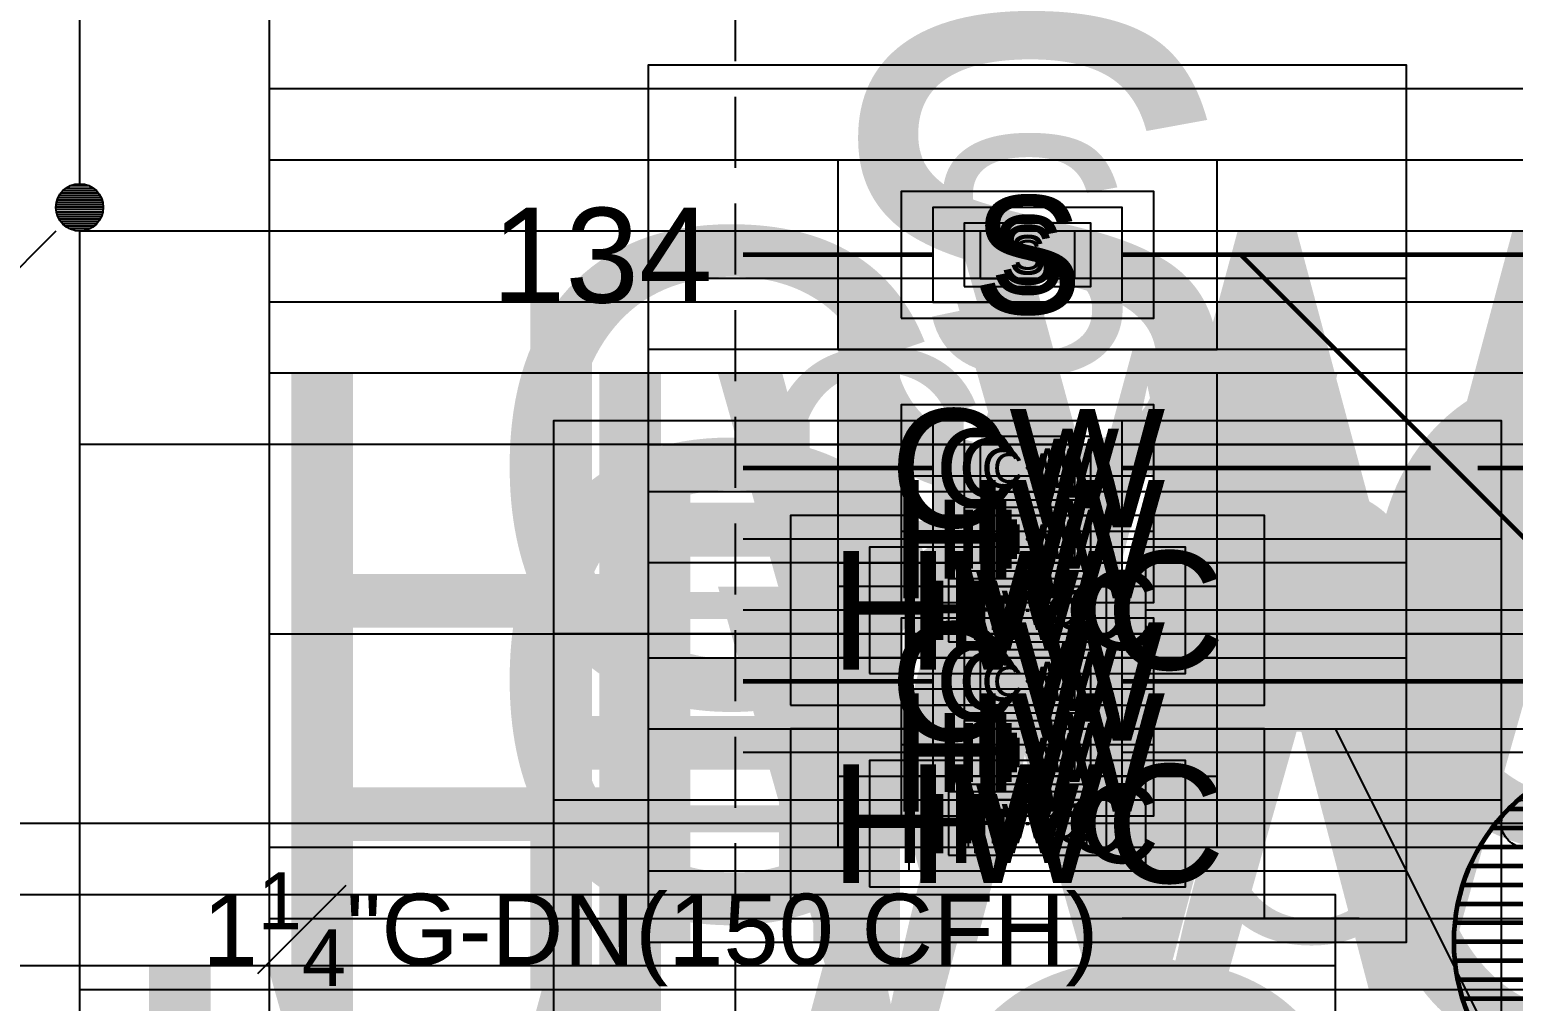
# Model space of a CAD drawing. Extents: x -3956 to 957, y -346 to 1886.
# Drawn here: x -1549.3 to -1361.5, y 393.2 to 516.2 of the extents above; entities that cross this region are included whole.
import ezdxf
from ezdxf.enums import TextEntityAlignment as Align

# ---------------------------------------------------------------- set-up
doc = ezdxf.new("R2010")
doc.units = 0
doc.header["$LTSCALE"] = 36
doc.header["$MEASUREMENT"] = 0
doc.linetypes.add('HIDDEN', pattern=[0.375, 0.25, -0.125])
for name, color, linetype in [('0 @ 1 (1)', 7, 'Continuous'), ('0 @ 1 (2)', 7, 'Continuous'), ('0 @ 12', 7, 'Continuous'), ('0 @ 128', 7, 'Continuous'), ('0 @ 16', 7, 'Continuous'), ('0 @ 192', 7, 'Continuous'), ('0 @ 2', 7, 'Continuous'), ('0 @ 24', 7, 'Continuous'), ('0 @ 384', 7, 'Continuous'), ('0 @ 4', 7, 'Continuous'), ('0 @ 48', 7, 'Continuous'), ('0 @ 64', 7, 'Continuous'), ('0 @ 768', 7, 'Continuous'), ('0 @ 8', 7, 'Continuous'), ('0 @ 96', 7, 'Continuous'), ('G-ANNO-TEXT', 70, 'Continuous'), ('P-HW-N', 1, 'Continuous'), ('P-HW-N @ 1 (1)', 1, 'Continuous'), ('P-HW-N @ 1 (2)', 1, 'Continuous'), ('P-HW-N @ 128', 1, 'Continuous'), ('P-HW-N @ 192', 1, 'Continuous'), ('P-HW-N @ 384', 1, 'Continuous'), ('P-HW-N @ 48', 1, 'Continuous'), ('P-HW-N @ 64', 1, 'Continuous'), ('P-HW-N @ 768', 1, 'Continuous'), ('P-HW-N @ 96', 1, 'Continuous'), ('P-HWC-N', 2, 'Continuous'), ('P-HWC-N @ 1 (1)', 2, 'Continuous'), ('P-HWC-N @ 1 (2)', 2, 'Continuous'), ('P-HWC-N @ 128', 2, 'Continuous'), ('P-HWC-N @ 192', 2, 'Continuous'), ('P-HWC-N @ 384', 2, 'Continuous'), ('P-HWC-N @ 48', 2, 'Continuous'), ('P-HWC-N @ 64', 2, 'Continuous'), ('P-HWC-N @ 768', 2, 'Continuous'), ('P-HWC-N @ 96', 2, 'Continuous'), ('P-STRM-N', 2, 'Continuous'), ('P-STRM-N @ 96', 2, 'Continuous')]:
    doc.layers.add(name, color=color, linetype=linetype)
for name, color, linetype, lineweight in [('P-CW-N', 4, 'Continuous', 60), ('P-CW-N @ 1 (1)', 4, 'Continuous', 60), ('P-CW-N @ 1 (2)', 4, 'Continuous', 60), ('P-CW-N @ 128', 4, 'Continuous', 60), ('P-CW-N @ 192', 4, 'Continuous', 60), ('P-CW-N @ 384', 4, 'Continuous', 60), ('P-CW-N @ 48', 4, 'Continuous', 60), ('P-CW-N @ 64', 4, 'Continuous', 60), ('P-CW-N @ 768', 4, 'Continuous', 60), ('P-CW-N @ 96', 4, 'Continuous', 60), ('P-GAS-N', 3, 'Continuous', 60), ('P-GAS-N @ 1 (1)', 3, 'Continuous', 60), ('P-GAS-N @ 1 (2)', 3, 'Continuous', 60), ('P-GAS-N @ 12', 3, 'Continuous', 60), ('P-GAS-N @ 128', 3, 'Continuous', 60), ('P-GAS-N @ 16', 3, 'Continuous', 60), ('P-GAS-N @ 192', 3, 'Continuous', 60), ('P-GAS-N @ 2', 3, 'Continuous', 60), ('P-GAS-N @ 24', 3, 'Continuous', 60), ('P-GAS-N @ 384', 3, 'Continuous', 60), ('P-GAS-N @ 4', 3, 'Continuous', 60), ('P-GAS-N @ 48', 3, 'Continuous', 60), ('P-GAS-N @ 64', 3, 'Continuous', 60), ('P-GAS-N @ 768', 3, 'Continuous', 60), ('P-GAS-N @ 8', 3, 'Continuous', 60), ('P-GAS-N @ 96', 3, 'Continuous', 60), ('P-SAN-N', 6, 'Continuous', 60), ('P-SAN-N @ 1 (1)', 6, 'Continuous', 60), ('P-SAN-N @ 1 (2)', 6, 'Continuous', 60), ('P-SAN-N @ 128', 6, 'Continuous', 60), ('P-SAN-N @ 192', 6, 'Continuous', 60), ('P-SAN-N @ 384', 6, 'Continuous', 60), ('P-SAN-N @ 48', 6, 'Continuous', 60), ('P-SAN-N @ 64', 6, 'Continuous', 60), ('P-SAN-N @ 768', 6, 'Continuous', 60), ('P-SAN-N @ 96', 6, 'Continuous', 60)]:
    doc.layers.add(name, color=color, linetype=linetype, lineweight=lineweight)
doc.layers.add('P-SAN-DFU', color=7, linetype='Continuous', plot=False)
doc.styles.add('Arial', font='arial.ttf')

# ---------------------------------------------------------------- blocks, each defined once
blk = doc.blocks.new('*U6')
h = blk.add_hatch()
h.set_pattern_fill('ANSI31', color=256, scale=0.025, angle=135)
h.set_pattern_definition([(180, (0, 0), (-4.336808689942018e-19, -0.003125), [])])
edge = h.paths.add_edge_path()
edge.add_arc((-3.469446951953614e-18, -6.938893903907228e-18), 0.03125000000000001, 0, 360)
blk.add_circle((0, 0), 0.03125)
blk = doc.blocks.new('*U7')
blk.add_circle((0, 0), 0.03125)
blk = doc.blocks.new('*U1469')
at = {"layer": 'P-GAS-N @ 1 (1)'}
blk.add_blockref('*U6', (-1345.000000014936, 400.7428015229925), dxfattribs=at)
at = {"layer": 'P-GAS-N @ 1 (2)'}
blk.add_blockref('*U6', (-1345.000000014936, 400.7428015229925), dxfattribs=at)
at = {"layer": 'P-GAS-N @ 12', "xscale": 12, "yscale": 12, "zscale": 12}
blk.add_blockref('*U6', (-1345.000000014936, 400.7428015229925), dxfattribs=at)
at = {"layer": 'P-GAS-N @ 128', "xscale": 128, "yscale": 128, "zscale": 128}
blk.add_blockref('*U6', (-1345.000000014936, 400.7428015229925), dxfattribs=at)
at = {"layer": 'P-GAS-N @ 16', "xscale": 16, "yscale": 16, "zscale": 16}
blk.add_blockref('*U6', (-1345.000000014936, 400.7428015229925), dxfattribs=at)
at = {"layer": 'P-GAS-N @ 192', "xscale": 192, "yscale": 192, "zscale": 192}
blk.add_blockref('*U6', (-1345.000000014936, 400.7428015229925), dxfattribs=at)
at = {"layer": 'P-GAS-N @ 2', "xscale": 2, "yscale": 2, "zscale": 2}
blk.add_blockref('*U6', (-1345.000000014936, 400.7428015229925), dxfattribs=at)
at = {"layer": 'P-GAS-N @ 24', "xscale": 24, "yscale": 24, "zscale": 24}
blk.add_blockref('*U6', (-1345.000000014936, 400.7428015229925), dxfattribs=at)
at = {"layer": 'P-GAS-N @ 384', "xscale": 384, "yscale": 384, "zscale": 384}
blk.add_blockref('*U6', (-1345.000000014936, 400.7428015229925), dxfattribs=at)
at = {"layer": 'P-GAS-N @ 4', "xscale": 4, "yscale": 4, "zscale": 4}
blk.add_blockref('*U6', (-1345.000000014936, 400.7428015229925), dxfattribs=at)
at = {"layer": 'P-GAS-N @ 48', "xscale": 48, "yscale": 48, "zscale": 48}
blk.add_blockref('*U6', (-1345.000000014936, 400.7428015229925), dxfattribs=at)
at = {"layer": 'P-GAS-N @ 64', "xscale": 64, "yscale": 64, "zscale": 64}
blk.add_blockref('*U6', (-1345.000000014936, 400.7428015229925), dxfattribs=at)
at = {"layer": 'P-GAS-N @ 768', "xscale": 768, "yscale": 768, "zscale": 768}
blk.add_blockref('*U6', (-1345.000000014936, 400.7428015229925), dxfattribs=at)
at = {"layer": 'P-GAS-N @ 8', "xscale": 8, "yscale": 8, "zscale": 8}
blk.add_blockref('*U6', (-1345.000000014936, 400.7428015229925), dxfattribs=at)
at = {"layer": 'P-GAS-N @ 96', "xscale": 96, "yscale": 96, "zscale": 96}
blk.add_blockref('*U6', (-1345.000000014936, 400.7428015229925), dxfattribs=at)
blk = doc.blocks.new('*U54')
at = {"layer": 'DEFPOINTS'}
blk.add_lwpolyline([(-0.125, -0.06249999999999999), (0.125, -0.06249999999999998), (0.125, 0.06250000000000003), (-0.125, 0.0625)], close=True, dxfattribs=at)
at = {"style": 'Arial'}
blk.add_text('S', height=0.078125, dxfattribs=at).set_placement((-2.383437588677995e-17, 0), align=Align.MIDDLE)
blk = doc.blocks.new('*U1548')
at = {"layer": 'P-SAN-N @ 1 (1)', "linetype": 'ByBlock', "lineweight": -2}
blk.add_blockref('*U54', (-1423.000000014936, 487.7428015229925), dxfattribs=at)
at = {"layer": 'P-SAN-N @ 1 (2)', "linetype": 'ByBlock', "lineweight": -2}
blk.add_blockref('*U54', (-1423.000000014936, 487.7428015229925), dxfattribs=at)
at = {"layer": 'P-SAN-N @ 128', "linetype": 'ByBlock', "lineweight": -2, "xscale": 128, "yscale": 128, "zscale": 128}
blk.add_blockref('*U54', (-1423.000000014936, 487.7428015229925), dxfattribs=at)
at = {"layer": 'P-SAN-N @ 192', "linetype": 'ByBlock', "lineweight": -2, "xscale": 192, "yscale": 192, "zscale": 192}
blk.add_blockref('*U54', (-1423.000000014936, 487.7428015229925), dxfattribs=at)
at = {"layer": 'P-SAN-N @ 384', "linetype": 'ByBlock', "lineweight": -2, "xscale": 384, "yscale": 384, "zscale": 384}
blk.add_blockref('*U54', (-1423.000000014936, 487.7428015229925), dxfattribs=at)
at = {"layer": 'P-SAN-N @ 48', "linetype": 'ByBlock', "lineweight": -2, "xscale": 48, "yscale": 48, "zscale": 48}
blk.add_blockref('*U54', (-1423.000000014936, 487.7428015229925), dxfattribs=at)
at = {"layer": 'P-SAN-N @ 64', "linetype": 'ByBlock', "lineweight": -2, "xscale": 64, "yscale": 64, "zscale": 64}
blk.add_blockref('*U54', (-1423.000000014936, 487.7428015229925), dxfattribs=at)
at = {"layer": 'P-SAN-N @ 768', "linetype": 'ByBlock', "lineweight": -2, "xscale": 768, "yscale": 768, "zscale": 768}
blk.add_blockref('*U54', (-1423.000000014936, 487.7428015229925), dxfattribs=at)
at = {"layer": 'P-SAN-N @ 96', "linetype": 'ByBlock', "lineweight": -2, "xscale": 96, "yscale": 96, "zscale": 96}
blk.add_blockref('*U54', (-1423.000000014936, 487.7428015229925), dxfattribs=at)
blk = doc.blocks.new('*U15')
at = {"layer": 'DEFPOINTS'}
blk.add_lwpolyline([(-0.15625, -0.0625), (0.15625, -0.0625), (0.15625, 0.0625), (-0.15625, 0.0625)], close=True, dxfattribs=at)
at = {"style": 'Arial'}
blk.add_text('HWC', height=0.078125, dxfattribs=at).set_placement((-6.572811999932464e-17, 0), align=Align.MIDDLE)
blk = doc.blocks.new('*U1549')
at = {"layer": 'P-HWC-N @ 1 (1)', "linetype": 'ByBlock', "lineweight": -2}
blk.add_blockref('*U15', (-1423.000000014936, 415.7428015229925), dxfattribs=at)
at = {"layer": 'P-HWC-N @ 1 (2)', "linetype": 'ByBlock', "lineweight": -2}
blk.add_blockref('*U15', (-1423.000000014936, 415.7428015229925), dxfattribs=at)
at = {"layer": 'P-HWC-N @ 128', "linetype": 'ByBlock', "lineweight": -2, "xscale": 128, "yscale": 128, "zscale": 128}
blk.add_blockref('*U15', (-1423.000000014936, 415.7428015229925), dxfattribs=at)
at = {"layer": 'P-HWC-N @ 192', "linetype": 'ByBlock', "lineweight": -2, "xscale": 192, "yscale": 192, "zscale": 192}
blk.add_blockref('*U15', (-1423.000000014936, 415.7428015229925), dxfattribs=at)
at = {"layer": 'P-HWC-N @ 384', "linetype": 'ByBlock', "lineweight": -2, "xscale": 384, "yscale": 384, "zscale": 384}
blk.add_blockref('*U15', (-1423.000000014936, 415.7428015229925), dxfattribs=at)
at = {"layer": 'P-HWC-N @ 48', "linetype": 'ByBlock', "lineweight": -2, "xscale": 48, "yscale": 48, "zscale": 48}
blk.add_blockref('*U15', (-1423.000000014936, 415.7428015229925), dxfattribs=at)
at = {"layer": 'P-HWC-N @ 64', "linetype": 'ByBlock', "lineweight": -2, "xscale": 64, "yscale": 64, "zscale": 64}
blk.add_blockref('*U15', (-1423.000000014936, 415.7428015229925), dxfattribs=at)
at = {"layer": 'P-HWC-N @ 768', "linetype": 'ByBlock', "lineweight": -2, "xscale": 768, "yscale": 768, "zscale": 768}
blk.add_blockref('*U15', (-1423.000000014936, 415.7428015229925), dxfattribs=at)
at = {"layer": 'P-HWC-N @ 96', "linetype": 'ByBlock', "lineweight": -2, "xscale": 96, "yscale": 96, "zscale": 96}
blk.add_blockref('*U15', (-1423.000000014936, 415.7428015229925), dxfattribs=at)
blk = doc.blocks.new('*U39')
at = {"layer": 'DEFPOINTS'}
blk.add_lwpolyline([(-0.125, -0.0625), (0.125, -0.0625), (0.125, 0.0625), (-0.125, 0.0625)], close=True, dxfattribs=at)
at = {"style": 'Arial'}
blk.add_text('HW', height=0.078125, dxfattribs=at).set_placement((-3.713743472833174e-17, 0), align=Align.MIDDLE)
blk = doc.blocks.new('*U1550')
at = {"layer": 'P-HW-N @ 1 (1)', "linetype": 'ByBlock', "lineweight": -2}
blk.add_blockref('*U39', (-1423.000000014936, 424.7428015229925), dxfattribs=at)
at = {"layer": 'P-HW-N @ 1 (2)', "linetype": 'ByBlock', "lineweight": -2}
blk.add_blockref('*U39', (-1423.000000014936, 424.7428015229925), dxfattribs=at)
at = {"layer": 'P-HW-N @ 128', "linetype": 'ByBlock', "lineweight": -2, "xscale": 128, "yscale": 128, "zscale": 128}
blk.add_blockref('*U39', (-1423.000000014936, 424.7428015229925), dxfattribs=at)
at = {"layer": 'P-HW-N @ 192', "linetype": 'ByBlock', "lineweight": -2, "xscale": 192, "yscale": 192, "zscale": 192}
blk.add_blockref('*U39', (-1423.000000014936, 424.7428015229925), dxfattribs=at)
at = {"layer": 'P-HW-N @ 384', "linetype": 'ByBlock', "lineweight": -2, "xscale": 384, "yscale": 384, "zscale": 384}
blk.add_blockref('*U39', (-1423.000000014936, 424.7428015229925), dxfattribs=at)
at = {"layer": 'P-HW-N @ 48', "linetype": 'ByBlock', "lineweight": -2, "xscale": 48, "yscale": 48, "zscale": 48}
blk.add_blockref('*U39', (-1423.000000014936, 424.7428015229925), dxfattribs=at)
at = {"layer": 'P-HW-N @ 64', "linetype": 'ByBlock', "lineweight": -2, "xscale": 64, "yscale": 64, "zscale": 64}
blk.add_blockref('*U39', (-1423.000000014936, 424.7428015229925), dxfattribs=at)
at = {"layer": 'P-HW-N @ 768', "linetype": 'ByBlock', "lineweight": -2, "xscale": 768, "yscale": 768, "zscale": 768}
blk.add_blockref('*U39', (-1423.000000014936, 424.7428015229925), dxfattribs=at)
at = {"layer": 'P-HW-N @ 96', "linetype": 'ByBlock', "lineweight": -2, "xscale": 96, "yscale": 96, "zscale": 96}
blk.add_blockref('*U39', (-1423.000000014936, 424.7428015229925), dxfattribs=at)
blk = doc.blocks.new('*U10')
at = {"layer": 'DEFPOINTS'}
blk.add_lwpolyline([(-0.125, -0.0625), (0.125, -0.0625), (0.125, 0.0625), (-0.125, 0.0625)], close=True, dxfattribs=at)
at = {"style": 'Arial'}
blk.add_text('CW', height=0.078125, dxfattribs=at).set_placement((-3.686292673615752e-17, 2.775557561562891e-17), align=Align.MIDDLE)
blk = doc.blocks.new('*U1551')
at = {"layer": 'P-CW-N @ 1 (1)', "linetype": 'ByBlock', "lineweight": -2}
blk.add_blockref('*U10', (-1423.000000014936, 433.7428015229925), dxfattribs=at)
at = {"layer": 'P-CW-N @ 1 (2)', "linetype": 'ByBlock', "lineweight": -2}
blk.add_blockref('*U10', (-1423.000000014936, 433.7428015229925), dxfattribs=at)
at = {"layer": 'P-CW-N @ 128', "linetype": 'ByBlock', "lineweight": -2, "xscale": 128, "yscale": 128, "zscale": 128}
blk.add_blockref('*U10', (-1423.000000014936, 433.7428015229925), dxfattribs=at)
at = {"layer": 'P-CW-N @ 192', "linetype": 'ByBlock', "lineweight": -2, "xscale": 192, "yscale": 192, "zscale": 192}
blk.add_blockref('*U10', (-1423.000000014936, 433.7428015229925), dxfattribs=at)
at = {"layer": 'P-CW-N @ 384', "linetype": 'ByBlock', "lineweight": -2, "xscale": 384, "yscale": 384, "zscale": 384}
blk.add_blockref('*U10', (-1423.000000014936, 433.7428015229925), dxfattribs=at)
at = {"layer": 'P-CW-N @ 48', "linetype": 'ByBlock', "lineweight": -2, "xscale": 48, "yscale": 48, "zscale": 48}
blk.add_blockref('*U10', (-1423.000000014936, 433.7428015229925), dxfattribs=at)
at = {"layer": 'P-CW-N @ 64', "linetype": 'ByBlock', "lineweight": -2, "xscale": 64, "yscale": 64, "zscale": 64}
blk.add_blockref('*U10', (-1423.000000014936, 433.7428015229925), dxfattribs=at)
at = {"layer": 'P-CW-N @ 768', "linetype": 'ByBlock', "lineweight": -2, "xscale": 768, "yscale": 768, "zscale": 768}
blk.add_blockref('*U10', (-1423.000000014936, 433.7428015229925), dxfattribs=at)
at = {"layer": 'P-CW-N @ 96', "linetype": 'ByBlock', "lineweight": -2, "xscale": 96, "yscale": 96, "zscale": 96}
blk.add_blockref('*U10', (-1423.000000014936, 433.7428015229925), dxfattribs=at)
blk = doc.blocks.new('*U1552')
at = {"layer": 'P-HWC-N @ 1 (1)', "linetype": 'ByBlock', "lineweight": -2}
blk.add_blockref('*U15', (-1423.000000014936, 442.7428015229925), dxfattribs=at)
at = {"layer": 'P-HWC-N @ 1 (2)', "linetype": 'ByBlock', "lineweight": -2}
blk.add_blockref('*U15', (-1423.000000014936, 442.7428015229925), dxfattribs=at)
at = {"layer": 'P-HWC-N @ 128', "linetype": 'ByBlock', "lineweight": -2, "xscale": 128, "yscale": 128, "zscale": 128}
blk.add_blockref('*U15', (-1423.000000014936, 442.7428015229925), dxfattribs=at)
at = {"layer": 'P-HWC-N @ 192', "linetype": 'ByBlock', "lineweight": -2, "xscale": 192, "yscale": 192, "zscale": 192}
blk.add_blockref('*U15', (-1423.000000014936, 442.7428015229925), dxfattribs=at)
at = {"layer": 'P-HWC-N @ 384', "linetype": 'ByBlock', "lineweight": -2, "xscale": 384, "yscale": 384, "zscale": 384}
blk.add_blockref('*U15', (-1423.000000014936, 442.7428015229925), dxfattribs=at)
at = {"layer": 'P-HWC-N @ 48', "linetype": 'ByBlock', "lineweight": -2, "xscale": 48, "yscale": 48, "zscale": 48}
blk.add_blockref('*U15', (-1423.000000014936, 442.7428015229925), dxfattribs=at)
at = {"layer": 'P-HWC-N @ 64', "linetype": 'ByBlock', "lineweight": -2, "xscale": 64, "yscale": 64, "zscale": 64}
blk.add_blockref('*U15', (-1423.000000014936, 442.7428015229925), dxfattribs=at)
at = {"layer": 'P-HWC-N @ 768', "linetype": 'ByBlock', "lineweight": -2, "xscale": 768, "yscale": 768, "zscale": 768}
blk.add_blockref('*U15', (-1423.000000014936, 442.7428015229925), dxfattribs=at)
at = {"layer": 'P-HWC-N @ 96', "linetype": 'ByBlock', "lineweight": -2, "xscale": 96, "yscale": 96, "zscale": 96}
blk.add_blockref('*U15', (-1423.000000014936, 442.7428015229925), dxfattribs=at)
blk = doc.blocks.new('*U1553')
at = {"layer": 'P-HW-N @ 1 (1)', "linetype": 'ByBlock', "lineweight": -2}
blk.add_blockref('*U39', (-1423.000000014936, 451.7428015229925), dxfattribs=at)
at = {"layer": 'P-HW-N @ 1 (2)', "linetype": 'ByBlock', "lineweight": -2}
blk.add_blockref('*U39', (-1423.000000014936, 451.7428015229925), dxfattribs=at)
at = {"layer": 'P-HW-N @ 128', "linetype": 'ByBlock', "lineweight": -2, "xscale": 128, "yscale": 128, "zscale": 128}
blk.add_blockref('*U39', (-1423.000000014936, 451.7428015229925), dxfattribs=at)
at = {"layer": 'P-HW-N @ 192', "linetype": 'ByBlock', "lineweight": -2, "xscale": 192, "yscale": 192, "zscale": 192}
blk.add_blockref('*U39', (-1423.000000014936, 451.7428015229925), dxfattribs=at)
at = {"layer": 'P-HW-N @ 384', "linetype": 'ByBlock', "lineweight": -2, "xscale": 384, "yscale": 384, "zscale": 384}
blk.add_blockref('*U39', (-1423.000000014936, 451.7428015229925), dxfattribs=at)
at = {"layer": 'P-HW-N @ 48', "linetype": 'ByBlock', "lineweight": -2, "xscale": 48, "yscale": 48, "zscale": 48}
blk.add_blockref('*U39', (-1423.000000014936, 451.7428015229925), dxfattribs=at)
at = {"layer": 'P-HW-N @ 64', "linetype": 'ByBlock', "lineweight": -2, "xscale": 64, "yscale": 64, "zscale": 64}
blk.add_blockref('*U39', (-1423.000000014936, 451.7428015229925), dxfattribs=at)
at = {"layer": 'P-HW-N @ 768', "linetype": 'ByBlock', "lineweight": -2, "xscale": 768, "yscale": 768, "zscale": 768}
blk.add_blockref('*U39', (-1423.000000014936, 451.7428015229925), dxfattribs=at)
at = {"layer": 'P-HW-N @ 96', "linetype": 'ByBlock', "lineweight": -2, "xscale": 96, "yscale": 96, "zscale": 96}
blk.add_blockref('*U39', (-1423.000000014936, 451.7428015229925), dxfattribs=at)
blk = doc.blocks.new('*U1554')
at = {"layer": 'P-CW-N @ 1 (1)', "linetype": 'ByBlock', "lineweight": -2}
blk.add_blockref('*U10', (-1423.000000014936, 460.7428015229925), dxfattribs=at)
at = {"layer": 'P-CW-N @ 1 (2)', "linetype": 'ByBlock', "lineweight": -2}
blk.add_blockref('*U10', (-1423.000000014936, 460.7428015229925), dxfattribs=at)
at = {"layer": 'P-CW-N @ 128', "linetype": 'ByBlock', "lineweight": -2, "xscale": 128, "yscale": 128, "zscale": 128}
blk.add_blockref('*U10', (-1423.000000014936, 460.7428015229925), dxfattribs=at)
at = {"layer": 'P-CW-N @ 192', "linetype": 'ByBlock', "lineweight": -2, "xscale": 192, "yscale": 192, "zscale": 192}
blk.add_blockref('*U10', (-1423.000000014936, 460.7428015229925), dxfattribs=at)
at = {"layer": 'P-CW-N @ 384', "linetype": 'ByBlock', "lineweight": -2, "xscale": 384, "yscale": 384, "zscale": 384}
blk.add_blockref('*U10', (-1423.000000014936, 460.7428015229925), dxfattribs=at)
at = {"layer": 'P-CW-N @ 48', "linetype": 'ByBlock', "lineweight": -2, "xscale": 48, "yscale": 48, "zscale": 48}
blk.add_blockref('*U10', (-1423.000000014936, 460.7428015229925), dxfattribs=at)
at = {"layer": 'P-CW-N @ 64', "linetype": 'ByBlock', "lineweight": -2, "xscale": 64, "yscale": 64, "zscale": 64}
blk.add_blockref('*U10', (-1423.000000014936, 460.7428015229925), dxfattribs=at)
at = {"layer": 'P-CW-N @ 768', "linetype": 'ByBlock', "lineweight": -2, "xscale": 768, "yscale": 768, "zscale": 768}
blk.add_blockref('*U10', (-1423.000000014936, 460.7428015229925), dxfattribs=at)
at = {"layer": 'P-CW-N @ 96', "linetype": 'ByBlock', "lineweight": -2, "xscale": 96, "yscale": 96, "zscale": 96}
blk.add_blockref('*U10', (-1423.000000014936, 460.7428015229925), dxfattribs=at)
blk = doc.blocks.new('*U1654')
at = {"layer": 'P-CW-N @ 768', "linetype": 'ByBlock', "lineweight": -2, "xscale": 768, "yscale": 768, "zscale": 768}
blk.add_blockref('*U10', (-1480.000000014936, 358.7428015229925), dxfattribs=at)
blk = doc.blocks.new('*U1655')
at = {"layer": 'P-HWC-N @ 768', "linetype": 'ByBlock', "lineweight": -2, "xscale": 768, "yscale": 768, "zscale": 768}
blk.add_blockref('*U15', (-1480.000000014936, 367.7428015229925), dxfattribs=at)
blk = doc.blocks.new('*U1656')
at = {"layer": 'P-HW-N @ 768', "linetype": 'ByBlock', "lineweight": -2, "xscale": 768, "yscale": 768, "zscale": 768}
blk.add_blockref('*U39', (-1480.000000014936, 349.7428015229925), dxfattribs=at)
blk = doc.blocks.new('*U67')
at = {"linetype": 'Continuous'}
for points in [[(-1.456311225609747e-18, 7.281556128055358e-19), (1.533277862656543e-18, 0.05761054245232732), (0.0625, 0.05761054245232733)], [(-0.06249999999977263, -0.03124999999991473), (-0.06249999999977263, 0.03124999999991463), (0.0625, -0.03124999999991473), (0.0625, 0.03124999999991472), (-0.06249999999977263, -0.03124999999991473)]]:
    blk.add_lwpolyline(points, dxfattribs=at)
blk = doc.blocks.new('*U1673')
at = {"layer": '0 @ 1 (1)', "rotation": 270}
blk.add_blockref('*U67', (-1360.000000014936, 379.7428015229925), dxfattribs=at)
at = {"layer": '0 @ 1 (2)', "rotation": 270}
blk.add_blockref('*U67', (-1360.000000014936, 379.7428015229925), dxfattribs=at)
at = {"layer": '0 @ 12', "xscale": 12, "yscale": 12, "zscale": 12, "rotation": 270}
blk.add_blockref('*U67', (-1360.000000014936, 379.7428015229925), dxfattribs=at)
at = {"layer": '0 @ 128', "xscale": 128, "yscale": 128, "zscale": 128, "rotation": 270}
blk.add_blockref('*U67', (-1360.000000014936, 379.7428015229925), dxfattribs=at)
at = {"layer": '0 @ 16', "xscale": 16, "yscale": 16, "zscale": 16, "rotation": 270}
blk.add_blockref('*U67', (-1360.000000014936, 379.7428015229925), dxfattribs=at)
at = {"layer": '0 @ 192', "xscale": 192, "yscale": 192, "zscale": 192, "rotation": 270}
blk.add_blockref('*U67', (-1360.000000014936, 379.7428015229925), dxfattribs=at)
at = {"layer": '0 @ 2', "xscale": 2, "yscale": 2, "zscale": 2, "rotation": 270}
blk.add_blockref('*U67', (-1360.000000014936, 379.7428015229925), dxfattribs=at)
at = {"layer": '0 @ 24', "xscale": 24, "yscale": 24, "zscale": 24, "rotation": 270}
blk.add_blockref('*U67', (-1360.000000014936, 379.7428015229925), dxfattribs=at)
at = {"layer": '0 @ 384', "xscale": 384, "yscale": 384, "zscale": 384, "rotation": 270}
blk.add_blockref('*U67', (-1360.000000014936, 379.7428015229925), dxfattribs=at)
at = {"layer": '0 @ 4', "xscale": 4, "yscale": 4, "zscale": 4, "rotation": 270}
blk.add_blockref('*U67', (-1360.000000014936, 379.7428015229925), dxfattribs=at)
at = {"layer": '0 @ 48', "xscale": 48, "yscale": 48, "zscale": 48, "rotation": 270}
blk.add_blockref('*U67', (-1360.000000014936, 379.7428015229925), dxfattribs=at)
at = {"layer": '0 @ 64', "xscale": 64, "yscale": 64, "zscale": 64, "rotation": 270}
blk.add_blockref('*U67', (-1360.000000014936, 379.7428015229925), dxfattribs=at)
at = {"layer": '0 @ 768', "xscale": 768, "yscale": 768, "zscale": 768, "rotation": 270}
blk.add_blockref('*U67', (-1360.000000014936, 379.7428015229925), dxfattribs=at)
at = {"layer": '0 @ 8', "xscale": 8, "yscale": 8, "zscale": 8, "rotation": 270}
blk.add_blockref('*U67', (-1360.000000014936, 379.7428015229925), dxfattribs=at)
at = {"layer": '0 @ 96', "xscale": 96, "yscale": 96, "zscale": 96, "rotation": 270}
blk.add_blockref('*U67', (-1360.000000014936, 379.7428015229925), dxfattribs=at)

msp = doc.modelspace()

# ---------------------------------------------------------------- linework, layer by layer
at = {"layer": 'G-ANNO-TEXT', "linetype": 'HIDDEN'}
msp.add_line((-1460.000000014936, 615.7428015229925), (-1460.000000014936, 388.7428015229925), dxfattribs=at)
at = {"layer": 'G-ANNO-TEXT'}
msp.add_lwpolyline([(-1381.000000014936, 403.7428015229925), (-1405.000000014936, 403.7428015229925), (-1411.000000014936, 403.7428015229925)], dxfattribs=at)
msp.add_solid([(-1381.000000014936, 405.7428015229925), (-1369.000000014936, 403.7428015229925), (-1381.000000014936, 401.7428015229925)], dxfattribs=at)
at = {"layer": 'P-CW-N'}
for p, q in [((-1435.000000014936, 460.7428015229925), (-1459.000000014936, 460.7428015229925)), ((-1372.000000014936, 460.7428015229925), (-1411.000000014936, 460.7428015229925)), ((-1192.000000014936, 460.7428015229925), (-1366.000000014936, 460.7428015229925)), ((-1435.000000014936, 433.7428015229925), (-1459.000000014936, 433.7428015229925)), ((-1354.000000014936, 433.7428015229925), (-1411.000000014936, 433.7428015229925))]:
    msp.add_line(p, q, dxfattribs=at)
at = {"layer": 'P-HW-N'}
for p, q in [((-1435.000000014936, 451.7428015229925), (-1459.000000014936, 451.7428015229925)), ((-1363.000000014936, 451.7428015229925), (-1411.000000014936, 451.7428015229925)), ((-1435.000000014936, 424.7428015229925), (-1459.000000014936, 424.7428015229925)), ((-1348.000000014936, 424.7428015229925), (-1411.000000014936, 424.7428015229925))]:
    msp.add_line(p, q, dxfattribs=at)
at = {"layer": 'P-HWC-N'}
for p, q in [((-1437.976000014936, 442.7428015229925), (-1459.000000014936, 442.7428015229925)), ((-1354.000000014936, 442.7428015229925), (-1408.024000014936, 442.7428015229925)), ((-1437.976000014936, 415.7428015229925), (-1459.000000014936, 415.7428015229925)), ((-1363.000000014936, 415.7428015229925), (-1408.024000014936, 415.7428015229925))]:
    msp.add_line(p, q, dxfattribs=at)
at = {"layer": 'P-SAN-N'}
for p, q in [((-1435.000000014936, 487.7428015229925), (-1459.000000014936, 487.7428015229925)), ((-1207.000000014936, 487.7428015229925), (-1411.000000014936, 487.7428015229925)), ((-1344.121320358495, 435.8641218665518), (-1396.000000014936, 487.7428015229925))]:
    msp.add_line(p, q, dxfattribs=at)
at = {"layer": 'P-STRM-N'}
for p, q in [((-1543.000000014936, 534.2428015229925), (-1543.000000014936, 496.7428015229925)), ((-1546.000000014936, 490.7428015229925), (-1670.438447202127, 366.3043543358015))]:
    msp.add_line(p, q, dxfattribs=at)

# ---------------------------------------------------------------- block references
msp.add_blockref('*U1673', (0, 0))
at = {"layer": 'P-CW-N'}
for name in ['*U1554', '*U1551', '*U1654']:
    msp.add_blockref(name, (0, 0), dxfattribs=at)
at = {"layer": 'P-GAS-N'}
msp.add_blockref('*U1469', (0, 0), dxfattribs=at)
at = {"layer": 'P-HW-N'}
for name in ['*U1553', '*U1550', '*U1656']:
    msp.add_blockref(name, (0, 0), dxfattribs=at)
at = {"layer": 'P-HWC-N'}
for name in ['*U1552', '*U1549', '*U1655']:
    msp.add_blockref(name, (0, 0), dxfattribs=at)
at = {"layer": 'P-HWC-N @ 96', "xscale": 96, "yscale": 96, "zscale": 96, "rotation": 180}
msp.add_blockref('*U7', (-1360.000000014936, 415.7428015229927), dxfattribs=at)
at = {"layer": 'P-SAN-N'}
msp.add_blockref('*U1548', (0, 0), dxfattribs=at)
at = {"layer": 'P-STRM-N @ 96', "xscale": 96, "yscale": 96, "zscale": 96}
msp.add_blockref('*U6', (-1543.000000014936, 493.7428015229925), dxfattribs=at)

# ---------------------------------------------------------------- texts
at = {"layer": 'G-ANNO-TEXT', "insert": (-1414.000000014936, 409.5657892446843), "char_height": 9, "attachment_point": 3, "style": 'Arial'}
msp.add_mtext('\\A1;1{\\H0.8x;\\S1#4;}"G-DN(150 CFH)\\P1{\\H0.8x;\\S1#2;}"G-DROP (200 CFH)', dxfattribs=at)
at = {"layer": 'P-SAN-DFU', "style": 'Arial'}
msp.add_text('134', height=12, dxfattribs=at).set_placement((-1490.825375185468, 481.6936882897046))

doc.saveas('drawing.dxf')
